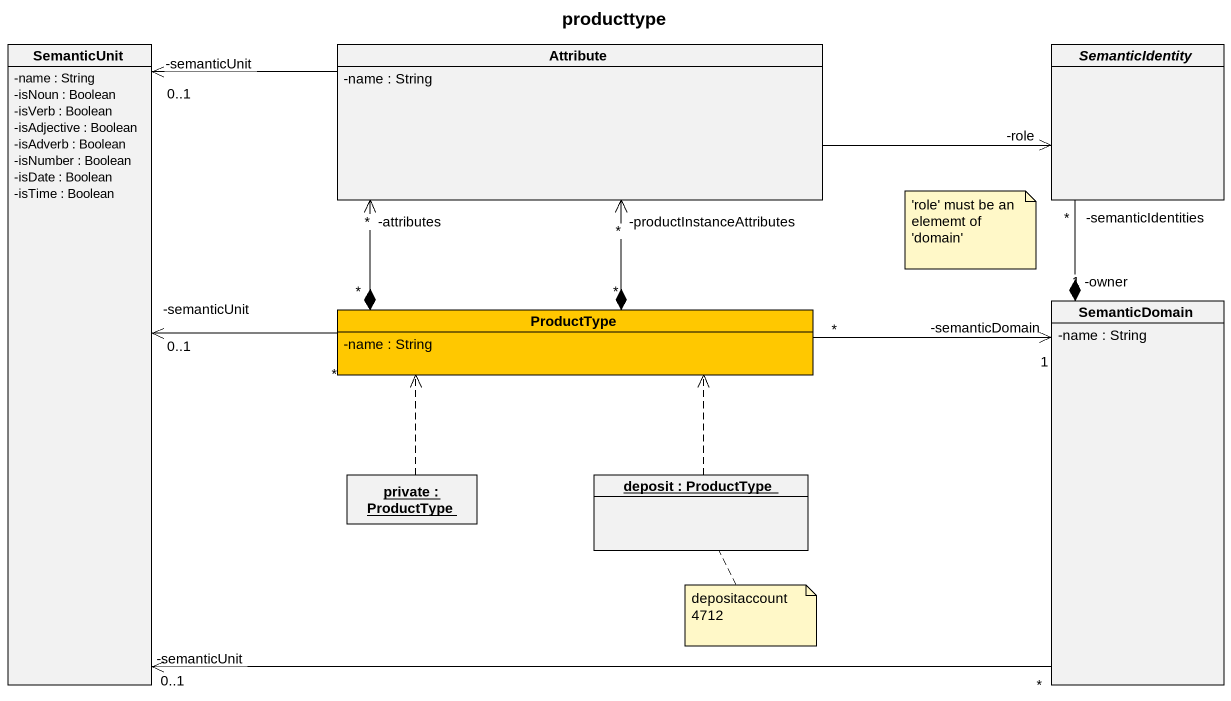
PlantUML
@startuml
title producttype
hide circle
hide empty members
skinparam classAttributeIconSize 0
class SemanticUnit {
  -name : String
  -isNoun : Boolean
  -isVerb : Boolean
  -isAdjective : Boolean
  -isAdverb : Boolean
  -isNumber : Boolean
  -isDate : Boolean
  -isTime : Boolean
}
class Attribute {
  -name : String
}
abstract class SemanticIdentity
class ProductType #FFC800 {
  -name : String
}
class SemanticDomain {
  -name : String
}
object "private : ProductType" as private
object "deposit : ProductType" as deposit
Attribute -left-> "-semanticUnit\n0..1" SemanticUnit
Attribute -right-> "-role" SemanticIdentity
ProductType "*" -left-> "-semanticUnit\n0..1" SemanticUnit
ProductType "*" *-up-> "*\n-attributes" Attribute
ProductType "*" *-up-> "*\n-productInstanceAttributes" Attribute
ProductType "*" -right-> "-semanticDomain\n1" SemanticDomain
SemanticDomain "*" -left-> "-semanticUnit\n0..1" SemanticUnit
SemanticDomain "-owner\n1" *-up- "-semanticIdentities\n*" SemanticIdentity
private .up.> ProductType
deposit .up.> ProductType
note as N1
  ~'role' must be an elememt of 'domain'
end note
note bottom of deposit : depositaccount 4712
@enduml
